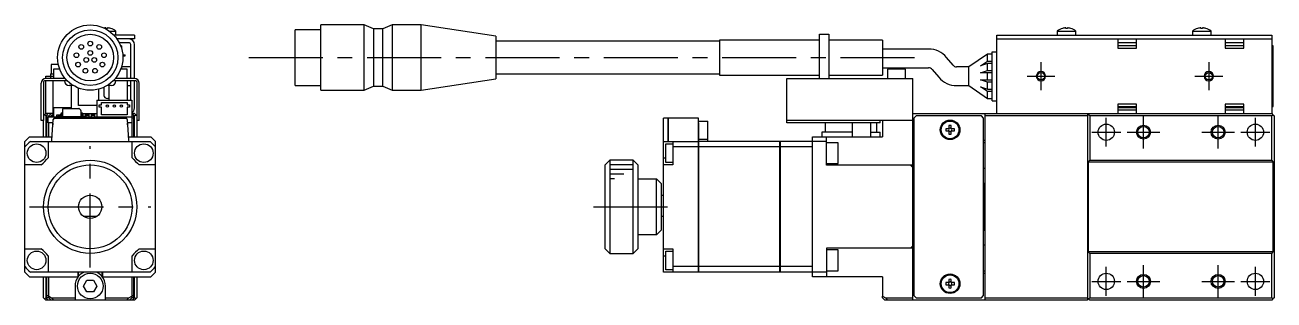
# Model space of a CAD drawing. Extents: x 0 to 566, y -8 to 193.
# Drawn here: x 298 to 566, y 73 to 132 of the extents above; entities that cross this region are included whole.
import ezdxf

# ---------------------------------------------------------------- set-up
doc = ezdxf.new("R2010")
doc.units = 0
doc.header["$LTSCALE"] = 0.5
doc.linetypes.add('CENTER', pattern=[50.8, 31.75, -6.35, 6.35, -6.35])
for name, color, linetype in [('MSM_CENTER', 1, 'CENTER'), ('MSM_CONTINUOUS', 7, 'CONTINUOUS'), ('MSM_NARROW', 5, 'CONTINUOUS')]:
    doc.layers.add(name, color=color, linetype=linetype)

msp = doc.modelspace()

# ---------------------------------------------------------------- linework, layer by layer
at = {"layer": 'MSM_CENTER'}
for p, q in [((346.000001, 125.000001), (491.000001, 125.000001)), ((516.000001, 124.000001), (516.000001, 118.000001)), ((552.000001, 124.000001), (552.000001, 118.000001)), ((513.000001, 121.000001), (519.000001, 121.000001)), ((549.000001, 121.000001), (555.000001, 121.000001)), ((530.000001, 105.900001), (530.000001, 112.100001)), ((538.000001, 105.500001), (538.000001, 112.500001)), ((554.000001, 105.500001), (554.000001, 112.500001)), ((562.000001, 105.900001), (562.000001, 112.100001)), ((526.900001, 109.000001), (533.100001, 109.000001)), ((534.500001, 109.000001), (541.500001, 109.000001)), ((550.500001, 109.000001), (557.500001, 109.000001)), ((558.900001, 109.000001), (565.100001, 109.000001)), ((312.000001, 80.000001), (312.000001, 106.000001)), ((299.000001, 93.000001), (325.000001, 93.000001)), ((420.000001, 93.000001), (438.000001, 93.000001)), ((538.000001, 73.500001), (538.000001, 80.500001)), ((554.000001, 73.500001), (554.000001, 80.500001)), ((530.000001, 73.900001), (530.000001, 80.100001)), ((562.000001, 73.900001), (562.000001, 80.100001)), ((526.900001, 77.000001), (533.100001, 77.000001)), ((534.500001, 77.000001), (541.500001, 77.000001)), ((550.500001, 77.000001), (557.500001, 77.000001)), ((558.900001, 77.000001), (565.100001, 77.000001))]:
    msp.add_line(p, q, dxfattribs=at)
at = {"layer": 'MSM_CONTINUOUS'}
for p, q in [((315.32, 131.269523), (315.32, 131.38986)), ((315.68, 131.38986), (315.68, 131.269523)), ((361.500001, 118.000001), (361.500001, 132.000001)), ((370.800001, 132.000001), (361.500001, 132.000001)), ((370.800001, 118.000001), (370.800001, 132.000001)), ((372.800001, 131.150001), (370.800001, 132.000001)), ((376.800001, 132.000001), (374.800001, 131.150001)), ((376.800001, 132.000001), (376.800001, 118.000001)), ((383.000001, 132.000001), (376.800001, 132.000001)), ((383.000001, 118.000001), (383.000001, 132.000001)), ((399.000001, 129.570001), (383.000001, 132.000001)), ((521.320001, 131.269523), (521.320001, 131.38986)), ((521.680001, 131.38986), (521.680001, 131.269523)), ((550.320001, 131.269523), (550.320001, 131.38986)), ((550.680001, 131.38986), (550.680001, 131.269523)), ((315.68, 131.269523), (315.32, 131.269523)), ((316.066057, 130.698001), (317.5, 130.698001)), ((316.388616, 131.274146), (316.386362, 131.269523)), ((321.5, 129.800001), (317.100001, 129.800001)), ((317.5, 129.800001), (317.5, 130.698001)), ((321.5, 129.000001), (317.744564, 129.000001)), ((321.5, 129.800001), (321.5, 129.000001)), ((356.000001, 119.050001), (356.000001, 130.950001)), ((361.500001, 130.950001), (356.000001, 130.950001)), ((372.800001, 131.150001), (372.800001, 118.850001)), ((374.800001, 131.150001), (372.800001, 131.150001)), ((374.800001, 118.850001), (374.800001, 131.150001)), ((399.000001, 129.570001), (399.000001, 120.430001)), ((447.000001, 128.750001), (447.000001, 121.250001)), ((468.500001, 128.750001), (447.000001, 128.750001)), ((468.500001, 120.500001), (468.500001, 130.000001)), ((468.500001, 130.000001), (470.500001, 130.000001)), ((470.500001, 130.000001), (470.500001, 120.500001)), ((482.000001, 128.750001), (470.500001, 128.750001)), ((482.000001, 128.750001), (482.000001, 121.250001)), ((506.500001, 129.800001), (565.500001, 129.800001)), ((506.500001, 113.000001), (506.500001, 129.800001)), ((506.500001, 129.000001), (565.500001, 129.000001)), ((519.500001, 130.698001), (523.500001, 130.698001)), ((519.500001, 130.698001), (519.500001, 129.800001)), ((520.613639, 131.269523), (520.611385, 131.274146)), ((521.680001, 131.269523), (521.320001, 131.269523)), ((522.388617, 131.274146), (522.386362, 131.269523)), ((523.500001, 129.800001), (523.500001, 130.698001)), ((532.500001, 129.000001), (532.500001, 127.000001)), ((536.500001, 127.000001), (536.500001, 129.000001)), ((548.500001, 130.698001), (552.500001, 130.698001)), ((548.500001, 130.698001), (548.500001, 129.800001)), ((549.613639, 131.269523), (549.611385, 131.274146)), ((550.680001, 131.269523), (550.320001, 131.269523)), ((551.388617, 131.274146), (551.386362, 131.269523)), ((552.500001, 129.800001), (552.500001, 130.698001)), ((555.500001, 129.000001), (555.500001, 127.000001)), ((559.500001, 127.000001), (559.500001, 129.000001)), ((565.500001, 129.800001), (565.500001, 113.000001)), ((320.3, 128.200001), (318.225754, 128.200001)), ((318.7, 127.500001), (318.53835, 127.500001)), ((318.7, 127.500001), (318.7, 127.027318)), ((320.7, 120.500001), (320.7, 127.800001)), ((321.5, 120.500001), (321.5, 127.800001)), ((447.000001, 128.500001), (399.000001, 128.500001)), ((491.88714, 126.830224), (482.000001, 126.830224)), ((505.500001, 115.750001), (505.500001, 126.250001)), ((505.500001, 126.250001), (506.500001, 126.250001)), ((536.500001, 128.200001), (532.500001, 128.200001)), ((536.500001, 127.500001), (532.500001, 127.500001)), ((532.500001, 127.000001), (536.500001, 127.000001)), ((559.500001, 128.200001), (555.500001, 128.200001)), ((559.500001, 127.500001), (555.500001, 127.500001)), ((555.500001, 127.000001), (559.500001, 127.000001)), ((565.800001, 127.500001), (565.500001, 127.500001)), ((565.800001, 114.500001), (565.800001, 127.500001)), ((305.162604, 123.500001), (303.6, 123.500001)), ((303.6, 123.500001), (303.6, 121.500001)), ((318.972044, 125.625001), (319.5, 125.625001)), ((318.98995, 125.375001), (319.5, 125.375001)), ((319.5, 125.375001), (319.5, 125.625001)), ((497.132879, 123.357214), (495.717362, 125.044162)), ((504.500001, 125.750001), (500.500001, 123.000001)), ((503.045455, 123.250001), (504.500001, 124.250001)), ((504.500001, 123.750001), (503.045455, 123.250001)), ((504.500001, 124.250001), (504.500001, 125.750001)), ((505.500001, 125.750001), (504.500001, 125.750001)), ((504.500001, 124.250001), (505.500001, 124.250001)), ((504.500001, 122.250001), (504.500001, 123.750001)), ((505.500001, 123.750001), (504.500001, 123.750001)), ((302.5, 121.000001), (304.100001, 121.000001)), ((302.5, 120.500001), (302.5, 121.000001)), ((303.5, 121.500001), (304.100001, 121.500001)), ((303.5, 121.500001), (303.5, 120.500001)), ((305.461653, 122.500001), (304.100001, 122.500001)), ((304.100001, 122.500001), (304.100001, 120.500001)), ((306.500001, 120.669874), (306.500001, 120.500001)), ((317.500001, 120.500001), (317.500001, 120.669874)), ((319.900001, 122.500001), (318.53835, 122.500001)), ((318.7, 122.972685), (318.7, 122.500001)), ((320.7, 123.000001), (318.708205, 123.000001)), ((319.900001, 120.500001), (319.900001, 122.500001)), ((399.000001, 121.500001), (447.000001, 121.500001)), ((447.000001, 121.250001), (468.500001, 121.250001)), ((470.500001, 121.250001), (482.000001, 121.250001)), ((482.000001, 122.830224), (491.88714, 122.830224)), ((486.900001, 122.500001), (483.100001, 122.500001)), ((483.100001, 122.500001), (483.100001, 120.500001)), ((486.900001, 120.500001), (486.900001, 122.500001)), ((492.653184, 122.473011), (494.068701, 120.786063)), ((500.500001, 123.000001), (497.898924, 123.000001)), ((500.500001, 119.000001), (500.500001, 123.000001)), ((503.045455, 121.750001), (504.500001, 122.250001)), ((505.500001, 121.750001), (503.045455, 121.750001)), ((504.500001, 122.250001), (505.500001, 122.250001)), ((504.500001, 120.250001), (504.500001, 121.750001)), ((301.500001, 111.500001), (301.500001, 119.500001)), ((302.000001, 119.800001), (302.000001, 111.500001)), ((307.101022, 120.000001), (302.200001, 120.000001)), ((302.5, 113.000001), (302.5, 120.000001)), ((306.638099, 120.500001), (302.500001, 120.500001)), ((304.000001, 120.000001), (304.000001, 113.000001)), ((308.39445, 119.000001), (307.500001, 119.000001)), ((308.000001, 114.080001), (308.000001, 119.000001)), ((309.5, 114.750001), (309.5, 118.461653)), ((313.8, 118.235387), (313.8, 115.900001)), ((314.9, 118.628973), (314.9, 117.000001)), ((316.500001, 119.000001), (315.605553, 119.000001)), ((316.000001, 119.000001), (316.000001, 115.900001)), ((321.800001, 120.000001), (316.898981, 120.000001)), ((321.500001, 120.500001), (317.361904, 120.500001)), ((320.000001, 115.900001), (320.000001, 120.000001)), ((320.000001, 119.000001), (320.7, 119.000001)), ((320.7, 115.900001), (320.7, 120.000001)), ((321.5, 114.200001), (321.5, 120.000001)), ((322.000001, 119.800001), (322.000001, 111.500001)), ((322.500001, 111.500001), (322.500001, 119.500001)), ((356.000001, 119.050001), (361.500001, 119.050001)), ((361.500001, 118.000001), (370.800001, 118.000001)), ((370.800001, 118.000001), (372.800001, 118.850001)), ((372.800001, 118.850001), (374.800001, 118.850001)), ((374.800001, 118.850001), (376.800001, 118.000001)), ((376.800001, 118.000001), (383.000001, 118.000001)), ((383.000001, 118.000001), (399.000001, 120.430001)), ((461.500001, 120.500001), (488.500001, 120.500001)), ((461.500001, 111.000001), (461.500001, 120.500001)), ((488.500001, 73.000001), (488.500001, 120.500001)), ((497.898924, 119.000001), (500.500001, 119.000001)), ((500.500001, 119.000001), (504.500001, 116.250001)), ((503.045455, 120.250001), (505.500001, 120.250001)), ((504.500001, 119.750001), (503.045455, 120.250001)), ((503.045455, 118.750001), (504.500001, 118.250001)), ((504.500001, 117.750001), (503.045455, 118.750001)), ((504.500001, 118.250001), (504.500001, 119.750001)), ((505.500001, 119.750001), (504.500001, 119.750001)), ((504.500001, 118.250001), (505.500001, 118.250001)), ((313.425003, 115.900001), (313.425003, 112.200001)), ((313.425003, 115.900001), (320.925003, 115.900001)), ((314.425003, 115.400001), (319.925003, 115.400001)), ((314.425003, 114.850001), (314.425003, 115.400001)), ((319.925003, 115.400001), (319.925003, 114.850001)), ((320.925003, 115.900001), (320.925003, 112.200001)), ((504.500001, 116.250001), (504.500001, 117.750001)), ((505.500001, 117.750001), (504.500001, 117.750001)), ((504.500001, 116.250001), (505.500001, 116.250001)), ((505.500001, 115.750001), (506.500001, 115.750001)), ((302, 112.500001), (302.5, 113.000001)), ((302.25, 112.750001), (302.5, 112.500001)), ((304.100003, 113.000001), (302.5, 113.000001)), ((303, 113.000001), (302.5, 112.500001)), ((303.099999, 112.500001), (303.599999, 113.000001)), ((303.5, 112.900002), (303.5, 113.000001)), ((304.100003, 112.887633), (303.712372, 112.500001)), ((307.900003, 114.200001), (304.100003, 114.200001)), ((304.100003, 114.200001), (304.100003, 112.200001)), ((304.825003, 112.200001), (304.825003, 112.750001)), ((304.825003, 112.750001), (305.657503, 112.750001)), ((305.657503, 112.530001), (305.657503, 112.860001)), ((305.887503, 112.860001), (305.887503, 112.530001)), ((305.887503, 112.750001), (306.097503, 112.750001)), ((306.097503, 113.190001), (305.987503, 113.190001)), ((306.097503, 112.960001), (305.987503, 112.960001)), ((306.097503, 112.400001), (306.097503, 113.980001)), ((306.197503, 114.080001), (309.576082, 114.080001)), ((307.900003, 114.080001), (307.900003, 114.200001)), ((313.425003, 114.750001), (309.5, 114.750001)), ((309.646793, 114.050712), (309.968214, 113.729291)), ((309.997503, 113.65858), (309.997503, 112.400001)), ((310.107503, 113.190001), (309.997503, 113.190001)), ((310.107503, 112.960001), (309.997503, 112.960001)), ((309.997503, 112.750001), (310.207503, 112.750001)), ((309.997503, 112.625001), (310.207503, 112.625001)), ((310.207503, 112.860001), (310.207503, 112.530001)), ((310.406334, 113.000001), (313.425003, 113.000001)), ((310.437503, 112.530001), (310.437503, 112.860001)), ((310.437503, 112.750001), (310.500003, 112.750001)), ((310.437503, 112.625001), (310.500003, 112.625001)), ((310.500003, 112.437299), (310.500003, 113.000001)), ((311.000003, 112.430001), (311.000003, 113.000001)), ((311.000003, 112.750001), (311.750003, 112.750001)), ((311.000003, 112.625001), (311.750003, 112.625001)), ((311.750003, 112.200001), (311.750003, 113.000001)), ((312.250003, 112.200001), (312.250003, 113.000001)), ((312.250003, 112.750001), (313.000003, 112.750001)), ((312.250003, 112.625001), (313.000003, 112.625001)), ((313.000003, 112.200001), (313.000003, 113.000001)), ((313.925003, 114.850001), (314.425003, 114.850001)), ((313.925003, 114.350001), (313.925003, 114.850001)), ((314.425003, 114.350001), (313.925003, 114.350001)), ((314.425003, 112.700001), (314.425003, 114.350001)), ((319.925003, 112.700001), (314.425003, 112.700001)), ((319.925003, 114.850001), (320.425003, 114.850001)), ((320.425003, 114.350001), (319.925003, 114.350001)), ((319.925003, 114.350001), (319.925003, 112.700001)), ((320.425003, 114.850001), (320.425003, 114.350001)), ((321.5, 113.000001), (320.925003, 113.000001)), ((321.5, 112.500001), (321, 113.000001)), ((322, 112.500001), (321.5, 113.000001)), ((321.5, 112.500001), (321.75, 112.750001)), ((488.500001, 113.000001), (565.500001, 113.000001)), ((504.000001, 73.000001), (504.000001, 113.000001)), ((526.000001, 113.000001), (526.000001, 73.000001)), ((526.000001, 112.500001), (526.500001, 113.000001)), ((526.250001, 112.750001), (526.500001, 112.500001)), ((536.500001, 115.000001), (532.500001, 115.000001)), ((532.500001, 115.000001), (532.500001, 113.000001)), ((532.500001, 114.500001), (536.500001, 114.500001)), ((532.500001, 114.300001), (536.500001, 114.300001)), ((532.500001, 113.800001), (536.500001, 113.800001)), ((536.500001, 113.000001), (536.500001, 115.000001)), ((559.500001, 115.000001), (555.500001, 115.000001)), ((555.500001, 115.000001), (555.500001, 113.000001)), ((555.500001, 114.500001), (559.500001, 114.500001)), ((555.500001, 114.300001), (559.500001, 114.300001)), ((555.500001, 113.800001), (559.500001, 113.800001)), ((559.500001, 113.000001), (559.500001, 115.000001)), ((565.500001, 114.500001), (565.800001, 114.500001)), ((565.500001, 113.000001), (565.750001, 112.750001)), ((565.500001, 112.500001), (565.750001, 112.750001)), ((565.750001, 112.750001), (566.000001, 112.500001)), ((302.000001, 111.500001), (301.500001, 111.500001)), ((302, 108.000001), (302.000001, 111.500001)), ((302.5, 112.500001), (302.5, 108.000001)), ((302.7, 108.000001), (302.7, 112.500001)), ((302.7, 112.500001), (303.099999, 112.500001)), ((303.000003, 112.000001), (302.7, 112.000001)), ((303.000003, 111.000001), (303.000003, 112.200001)), ((321.000003, 112.200001), (303.000003, 112.200001)), ((304.029709, 111.000001), (303.000003, 111.000001)), ((303.099999, 112.200001), (303.099999, 112.500001)), ((303.099999, 108.000001), (303.099999, 111.000001)), ((303.712372, 112.500001), (303.112372, 112.200001)), ((304.100003, 112.500001), (303.712372, 112.500001)), ((303.770979, 107.300001), (304.080121, 111.720928)), ((304.000003, 111.000001), (304.000003, 110.575197)), ((304.37939, 112.000001), (319.620613, 112.000001)), ((305.047503, 112.200001), (305.047503, 112.430001)), ((305.557503, 112.430001), (305.047503, 112.430001)), ((305.297503, 112.200001), (305.297503, 112.430001)), ((305.363899, 112.200001), (305.363899, 112.430001)), ((305.777503, 112.200001), (305.777503, 112.284034)), ((309.897503, 112.300001), (306.197503, 112.300001)), ((307.777503, 112.200001), (307.777503, 112.300001)), ((307.900003, 112.200001), (307.900003, 112.300001)), ((308.75, 112.200001), (308.75, 112.300001)), ((309.312503, 112.200001), (309.312503, 112.300001)), ((310.500003, 112.200001), (310.500003, 112.202139)), ((310.537503, 112.430001), (311.047503, 112.430001)), ((310.731108, 112.430001), (310.731108, 112.200001)), ((310.797503, 112.430001), (310.797503, 112.200001)), ((311.047503, 112.430001), (311.047503, 112.200001)), ((319.919882, 111.720928), (320.229023, 107.300001)), ((321.000003, 111.000001), (319.970294, 111.000001)), ((320.000003, 110.575139), (320.000003, 111.000001)), ((320.900001, 111.000001), (320.900001, 108.000001)), ((320.925003, 112.500001), (321.3, 112.500001)), ((321.000003, 111.000001), (321.000003, 112.200001)), ((321.3, 112.000001), (321.000003, 112.000001)), ((321.3, 112.500001), (321.3, 108.000001)), ((321.5, 108.000001), (321.5, 112.500001)), ((322.000001, 111.500001), (322, 108.000001)), ((322.500001, 111.500001), (322.000001, 111.500001)), ((435.000001, 79.000001), (435.000001, 112.000001)), ((436.000001, 112.000001), (435.000001, 112.000001)), ((436.000001, 107.000001), (436.000001, 112.000001)), ((436.000001, 111.990001), (436.010001, 111.990001)), ((436.010001, 112.000001), (436.010001, 107.000001)), ((442.500001, 112.000001), (436.010001, 112.000001)), ((442.500001, 79.000001), (442.500001, 112.000001)), ((442.500001, 111.400001), (444.500001, 111.400001)), ((442.500001, 111.000001), (442.510001, 111.000001)), ((442.510001, 111.000001), (442.510001, 79.000001)), ((444.500001, 107.000001), (444.500001, 111.400001)), ((488.500001, 111.500001), (461.500001, 111.500001)), ((481.500001, 111.000001), (461.500001, 111.000001)), ((469.750001, 109.000001), (469.750001, 111.000001)), ((475.500001, 111.000001), (475.500001, 108.000001)), ((479.500001, 108.000001), (479.500001, 111.000001)), ((480.750001, 109.000001), (480.750001, 111.000001)), ((481.500001, 111.000001), (481.500001, 111.500001)), ((481.999999, 111.500001), (481.999999, 108.000001)), ((489.200001, 112.500001), (488.700001, 112.000001)), ((488.700001, 112.000001), (488.700001, 74.000001)), ((503.200001, 112.500001), (489.200001, 112.500001)), ((496.260001, 110.419186), (496.260001, 109.740001)), ((496.740001, 109.740001), (496.740001, 110.419186)), ((503.700001, 112.000001), (503.200001, 112.500001)), ((503.700001, 74.000001), (503.700001, 112.000001)), ((526.000001, 112.500001), (504.000001, 112.500001)), ((565.500001, 112.500001), (526.500001, 112.500001)), ((526.500001, 112.500001), (526.500001, 103.000001)), ((529.800247, 110.738564), (530.199754, 110.738564)), ((561.800247, 110.738564), (562.199754, 110.738564)), ((565.500001, 103.000001), (565.500001, 112.500001)), ((566.000001, 112.500001), (566.000001, 73.500001)), ((299.000001, 108.000001), (298.000001, 107.000001)), ((299.000001, 108.000001), (303.819928, 108.000001)), ((303.750001, 107.000001), (303.770979, 107.300001)), ((320.180075, 108.000001), (325.000001, 108.000001)), ((320.229023, 107.300001), (320.250001, 107.000001)), ((326.000001, 107.000001), (325.000001, 108.000001)), ((442.510001, 107.500001), (444.500001, 107.500001)), ((467.000001, 78.000001), (467.000001, 108.000001)), ((467.000001, 108.000001), (481.999999, 108.000001)), ((469.000001, 109.000001), (469.000001, 108.000001)), ((475.500001, 109.000001), (469.000001, 109.000001)), ((470.000001, 101.900001), (470.000001, 108.000001)), ((479.500001, 109.000001), (481.500001, 109.000001)), ((481.500001, 108.000001), (481.500001, 109.000001)), ((488.700001, 107.250001), (488.500001, 107.250001)), ((496.260001, 109.740001), (495.580816, 109.740001)), ((495.580816, 109.260001), (496.260001, 109.260001)), ((496.260001, 109.260001), (496.260001, 108.580817)), ((497.419185, 109.740001), (496.740001, 109.740001)), ((496.740001, 108.580817), (496.740001, 109.260001)), ((496.740001, 109.260001), (497.419185, 109.260001)), ((504.000001, 107.250001), (503.700001, 107.250001)), ((298.000001, 79.000001), (298.000001, 107.000001)), ((299.154769, 107.000001), (324.845234, 107.000001)), ((303.000001, 107.000001), (303.000001, 103.500001)), ((321.000001, 103.500001), (321.000001, 107.000001)), ((326.000001, 79.000001), (326.000001, 107.000001)), ((435.000001, 107.000001), (442.500001, 107.000001)), ((435.500001, 102.500001), (435.500001, 106.500001)), ((435.500001, 106.500001), (437.000001, 106.500001)), ((437.000001, 107.000001), (437.000001, 102.000001)), ((442.500001, 105.845234), (437.000001, 105.845234)), ((442.500001, 106.990001), (442.510001, 106.990001)), ((442.500001, 105.841341), (442.510001, 105.841341)), ((460.000001, 107.000001), (442.510001, 107.000001)), ((460.000001, 105.845234), (442.510001, 105.845234)), ((460.000001, 79.000001), (460.000001, 107.000001)), ((460.000001, 106.990001), (460.010001, 106.990001)), ((460.000001, 105.841341), (460.010001, 105.841341)), ((460.010001, 107.000001), (460.010001, 79.000001)), ((470.000001, 107.000001), (460.010001, 107.000001)), ((467.000001, 105.845234), (460.010001, 105.845234)), ((472.500001, 106.750001), (470.000001, 106.750001)), ((472.500001, 102.250001), (472.500001, 106.750001)), ((504.000001, 106.750001), (503.700001, 106.750001)), ((301.500001, 102.000001), (298.000001, 102.000001)), ((326.000001, 102.000001), (322.500001, 102.000001)), ((423.500001, 103.000001), (422.500001, 102.000001)), ((422.500001, 84.000001), (422.500001, 102.000001)), ((423.500001, 103.000001), (423.500001, 83.000001)), ((428.500001, 103.000001), (423.500001, 103.000001)), ((428.500001, 83.000001), (428.500001, 103.000001)), ((429.500001, 102.000001), (428.500001, 103.000001)), ((429.500001, 102.000001), (429.500001, 84.000001)), ((435.000001, 103.500001), (435.500001, 103.500001)), ((437.000001, 102.000001), (435.000001, 102.000001)), ((437.000001, 102.500001), (435.500001, 102.500001)), ((470.000001, 102.250001), (472.500001, 102.250001)), ((488.500001, 101.900001), (470.000001, 101.900001)), ((488.000001, 101.900001), (488.500001, 101.400001)), ((488.700001, 103.000001), (488.500001, 103.000001)), ((488.700001, 102.000001), (488.500001, 102.000001)), ((526.500001, 103.000001), (526.150001, 102.650001)), ((526.150001, 102.650001), (526.150001, 83.350001)), ((526.150001, 102.650001), (565.850001, 102.650001)), ((526.500001, 103.000001), (565.500001, 103.000001)), ((565.850001, 102.650001), (565.500001, 103.000001)), ((565.850001, 83.350001), (565.850001, 102.650001)), ((488.700001, 100.500001), (488.500001, 100.500001)), ((503.700001, 101.250001), (504.000001, 101.250001)), ((429.500001, 99.000001), (433.500001, 99.000001)), ((433.500001, 87.000001), (433.500001, 99.000001)), ((434.500001, 98.000001), (433.500001, 99.000001)), ((434.500001, 98.000001), (434.500001, 88.000001)), ((503.800001, 98.000001), (503.700001, 98.000001)), ((503.800001, 88.000001), (503.800001, 98.000001)), ((504.000001, 97.800001), (503.800001, 98.000001)), ((434.500001, 95.500001), (435.000001, 95.500001)), ((310.500001, 91.000001), (313.500001, 91.000001)), ((434.500001, 91.000001), (435.000001, 91.000001)), ((433.500001, 87.000001), (429.500001, 87.000001)), ((433.500001, 87.000001), (434.500001, 88.000001)), ((503.700001, 88.000001), (503.800001, 88.000001)), ((503.800001, 88.000001), (504.000001, 88.200001)), ((298.000001, 84.000001), (301.500001, 84.000001)), ((322.500001, 84.000001), (326.000001, 84.000001)), ((422.500001, 84.000001), (423.500001, 83.000001)), ((428.500001, 83.000001), (429.500001, 84.000001)), ((435.000001, 84.000001), (437.000001, 84.000001)), ((435.500001, 83.500001), (437.000001, 83.500001)), ((435.500001, 79.500001), (435.500001, 83.500001)), ((437.000001, 84.000001), (437.000001, 79.000001)), ((470.000001, 84.100001), (470.000001, 78.000001)), ((488.500001, 84.100001), (470.000001, 84.100001)), ((472.500001, 83.750001), (470.000001, 83.750001)), ((472.500001, 79.250001), (472.500001, 83.750001)), ((488.500001, 84.600001), (488.000001, 84.100001)), ((488.500001, 85.500001), (488.700001, 85.500001)), ((488.700001, 84.000001), (488.500001, 84.000001)), ((504.000001, 84.750001), (503.700001, 84.750001)), ((526.150001, 83.350001), (526.500001, 83.000001)), ((565.850001, 83.350001), (526.150001, 83.350001)), ((565.500001, 83.000001), (565.850001, 83.350001)), ((303.000001, 82.500001), (303.000001, 79.000001)), ((321.000001, 79.000001), (321.000001, 82.500001)), ((423.500001, 83.000001), (428.500001, 83.000001)), ((435.000001, 82.500001), (435.500001, 82.500001)), ((488.500001, 83.000001), (488.700001, 83.000001)), ((526.500001, 83.000001), (526.500001, 73.500001)), ((565.500001, 83.000001), (526.500001, 83.000001)), ((565.500001, 73.500001), (565.500001, 83.000001)), ((298.000001, 79.000001), (299.000001, 78.000001)), ((299.000001, 78.000001), (309.400001, 78.000001)), ((324.845234, 79.000001), (299.154769, 79.000001)), ((302, 73.500001), (302, 78.000001)), ((302.5, 78.000001), (302.5, 73.500001)), ((302.7, 73.500001), (302.7, 78.000001)), ((303.099999, 73.500001), (303.099999, 78.000001)), ((309.400001, 78.000001), (309.400001, 79.000001)), ((309.510524, 78.089259), (309.510524, 79.000001)), ((314.489479, 79.000001), (314.489479, 78.089261)), ((314.600001, 79.000001), (314.600001, 78.000001)), ((314.600001, 78.000001), (325.000001, 78.000001)), ((320.900001, 78.000001), (320.900001, 73.500001)), ((321.3, 78.000001), (321.3, 73.500001)), ((321.5, 73.500001), (321.5, 78.000001)), ((322, 78.000001), (322, 73.500001)), ((325.000001, 78.000001), (326.000001, 79.000001)), ((442.500001, 79.000001), (435.000001, 79.000001)), ((437.000001, 79.500001), (435.500001, 79.500001)), ((442.500001, 80.154769), (437.000001, 80.154769)), ((442.500001, 80.158662), (442.510001, 80.158662)), ((442.500001, 79.010001), (442.510001, 79.010001)), ((460.000001, 80.154769), (442.510001, 80.154769)), ((460.000001, 79.000001), (442.510001, 79.000001)), ((460.000001, 80.158662), (460.010001, 80.158662)), ((460.000001, 79.010001), (460.010001, 79.010001)), ((467.000001, 80.154769), (460.010001, 80.154769)), ((470.000001, 79.000001), (460.010001, 79.000001)), ((481.999999, 78.000001), (467.000001, 78.000001)), ((470.000001, 79.250001), (472.500001, 79.250001)), ((481.999999, 78.000001), (481.999999, 73.806189)), ((488.500001, 78.750001), (488.700001, 78.750001)), ((503.700001, 79.250001), (504.000001, 79.250001)), ((503.700001, 78.750001), (504.000001, 78.750001)), ((308.750002, 76.000001), (308.750002, 73.000001)), ((310.556627, 76.000001), (311.278315, 77.250001)), ((311.278315, 74.750001), (310.556627, 76.000001)), ((311.278315, 77.250001), (312.72169, 77.250001)), ((312.72169, 77.250001), (313.443378, 76.000001)), ((313.443378, 76.000001), (312.72169, 74.750001)), ((315.250002, 73.000001), (315.250002, 76.000001)), ((496.260001, 76.740001), (495.580816, 76.740001)), ((495.580816, 76.260001), (496.260001, 76.260001)), ((496.260001, 77.419186), (496.260001, 76.740001)), ((496.260001, 76.260001), (496.260001, 75.580817)), ((496.740001, 76.740001), (496.740001, 77.419186)), ((497.419185, 76.740001), (496.740001, 76.740001)), ((496.740001, 75.580817), (496.740001, 76.260001)), ((496.740001, 76.260001), (497.419185, 76.260001)), ((302.5, 73.000001), (302, 73.500001)), ((302.5, 73.500001), (302.25, 73.250001)), ((302.5, 73.500001), (303, 73.000001)), ((321.5, 73.000001), (302.5, 73.000001)), ((302.7, 74.000001), (303.099999, 74.000001)), ((303.099999, 73.500001), (302.7, 73.500001)), ((303.099999, 73.806188), (303.712372, 73.500001)), ((303.599999, 73.000001), (303.099999, 73.500001)), ((303.5, 73.000001), (303.5, 73.1)), ((303.712372, 73.500001), (308.750002, 73.500001)), ((303.712372, 73.500001), (304.212372, 73.000001)), ((312.72169, 74.750001), (311.278315, 74.750001)), ((315.250002, 73.500001), (320.287629, 73.500001)), ((319.787629, 73.000001), (320.287629, 73.500001)), ((320.287629, 73.500001), (320.900001, 73.806189)), ((320.900001, 73.500001), (320.400001, 73.000001)), ((320.5, 73.000001), (320.5, 73.1)), ((320.900001, 74.000001), (321.3, 74.000001)), ((321.3, 73.500001), (320.900001, 73.500001)), ((321, 73.000001), (321.5, 73.500001)), ((321.75, 73.250001), (321.5, 73.500001)), ((321.5, 73.000001), (322, 73.500001)), ((481.999999, 73.806189), (482.612373, 73.500001)), ((482.000001, 73.500001), (481.999999, 73.806189)), ((482.500001, 73.000001), (482.000001, 73.500001)), ((526.000001, 73.000001), (482.500001, 73.000001)), ((482.612373, 73.500001), (488.500001, 73.500001)), ((482.612373, 73.500001), (483.112373, 73.000001)), ((488.700001, 74.000001), (489.200001, 73.500001)), ((489.200001, 73.500001), (503.200001, 73.500001)), ((503.200001, 73.500001), (503.700001, 74.000001)), ((504.000001, 73.500001), (526.000001, 73.500001)), ((526.500001, 73.000001), (526.000001, 73.500001)), ((526.500001, 73.500001), (526.250001, 73.250001)), ((526.500001, 73.500001), (565.500001, 73.500001)), ((565.500001, 73.000001), (526.500001, 73.000001)), ((565.750001, 73.250001), (565.500001, 73.500001)), ((565.750001, 73.250001), (565.500001, 73.000001)), ((566.000001, 73.500001), (565.750001, 73.250001))]:
    msp.add_line(p, q, dxfattribs=at)
for centre, radius in [((312.000001, 125.000001), 7), ((312.000001, 125.000001), 5.95), ((312.000001, 125.000001), 5), ((309.045578, 125.520946), 0.5), ((310.071639, 127.298135), 0.5), ((312.000001, 128.000001), 0.5), ((312.000001, 126.000001), 0.5), ((313.928364, 127.298135), 0.5), ((314.954425, 125.520946), 0.5), ((309.401925, 123.500001), 0.5), ((311.133976, 124.500001), 0.5), ((312.866027, 124.500001), 0.5), ((314.598078, 123.500001), 0.5), ((310.973941, 122.180924), 0.5), ((313.026062, 122.180924), 0.5), ((516.000001, 121.000001), 0.7835), ((552.000001, 121.000001), 0.7835), ((315.675003, 114.600001), 0.25), ((317.175003, 114.600001), 0.25), ((318.675003, 114.600001), 0.25), ((496.500001, 109.500001), 2.1), ((496.500001, 109.500001), 1.9), ((530.000001, 109.000001), 1.75), ((538.000001, 109.000001), 1.2295), ((554.000001, 109.000001), 1.2295), ((562.000001, 109.000001), 1.75), ((300.500001, 104.500001), 2), ((323.500001, 104.500001), 2), ((312.000001, 93.000001), 10), ((312.000001, 93.000001), 9), ((312.000001, 93.000001), 2.5), ((300.500001, 81.500001), 2), ((323.500001, 81.500001), 2), ((312.000002, 76.000001), 2.75), ((496.500001, 76.500001), 2.1), ((496.500001, 76.500001), 1.9), ((530.000001, 77.000001), 1.75), ((538.000001, 77.000001), 1.2295), ((554.000001, 77.000001), 1.2295), ((562.000001, 77.000001), 1.75)]:
    msp.add_circle(centre, radius, dxfattribs=at)
for centre, radius, start, end in [((315.5, 128.200001), 3.194933, 93.229709, 99.890077), ((315.5, 128.200001), 3.194933, 73.893288, 86.770291), ((521.500001, 128.200001), 3.194933, 93.229709, 106.106712), ((521.500001, 128.200001), 3.194933, 73.893288, 86.770291), ((550.500001, 128.200001), 3.194933, 93.229709, 106.106712), ((550.500001, 128.200001), 3.194933, 73.893288, 86.770291), ((307.500001, 129.000001), 1, 125.731739, 151.001182), ((315.5, 128.200001), 3.2, 51.317813, 73.877467), ((316.500001, 129.000001), 1, 28.998818, 53.130102), ((320.3, 127.800001), 1.2, 0, 90), ((521.500001, 128.200001), 3.2, 106.122533, 128.682187), ((521.500001, 128.200001), 3.2, 51.317813, 73.877467), ((550.500001, 128.200001), 3.2, 106.122533, 128.682187), ((550.500001, 128.200001), 3.2, 51.317813, 73.877467), ((320.3, 127.800001), 0.4, 0, 90), ((491.88714, 121.830224), 5, 40, 90), ((497.898924, 124.000001), 1, 220, 270), ((491.88714, 121.830224), 1, 40, 90), ((497.898924, 124.000001), 5, 220, 270), ((302.500001, 119.500001), 1, 90, 180), ((302.200001, 119.800001), 0.2, 90, 180), ((307.500001, 120.000001), 1, 180, 270), ((316.500001, 120.000001), 1, 270, 0), ((321.500001, 119.500001), 1, 0, 90), ((321.800001, 119.800001), 0.2, 0, 90), ((315.65, 117.000001), 0.75, 180, 297.818226), ((305.987503, 112.860001), 0.33, 90, 180), ((305.987503, 112.860001), 0.1, 90, 180), ((306.197503, 113.980001), 0.1, 90, 180), ((309.576082, 113.980001), 0.1, 45, 90), ((309.897503, 113.65858), 0.1, 0, 45), ((310.107503, 112.860001), 0.33, 0, 90), ((310.107503, 112.860001), 0.1, 0, 90), ((320.3, 114.200001), 1.2, 301.388334, 0), ((304.37939, 111.700001), 0.3, 90, 176), ((305.557503, 112.530001), 0.33, 270, 0), ((305.557503, 112.530001), 0.1, 270, 0), ((306.197503, 112.400001), 0.1, 180, 270), ((309.897503, 112.400001), 0.1, 270, 0), ((310.537503, 112.530001), 0.33, 180, 270), ((310.537503, 112.530001), 0.1, 180, 270), ((319.620613, 111.700001), 0.3, 4, 90), ((496.500001, 109.500001), 0.95, 75.36671, 104.63329), ((496.500001, 109.500001), 0.95, 165.36671, 194.63329), ((496.500001, 109.500001), 0.364721, 138.849633, 221.150367), ((496.500001, 109.500001), 0.364721, 48.849633, 131.150367), ((496.500001, 109.500001), 0.364721, 228.849633, 311.150367), ((496.500001, 109.500001), 0.95, 255.36671, 284.63329), ((496.500001, 109.500001), 0.364721, 318.849633, 41.150367), ((496.500001, 109.500001), 0.95, 345.36671, 14.63329), ((312.000001, 93.000001), 19, 132.536898, 137.463102), ((312.000001, 93.000001), 19, 42.536898, 47.463102), ((288.835923, 116.16408), 19, 311.799844, 318.200156), ((335.16408, 116.16408), 19, 221.799844, 228.200156), ((288.835923, 69.835923), 19, 41.799844, 48.200156), ((335.16408, 69.835923), 19, 131.799844, 138.200156), ((312.000001, 93.000001), 19, 222.536898, 227.463102), ((312.000002, 76.000001), 3.25, 139.995459, 180), ((312.000177, 75.999764), 3.250287, 112.605695, 139.994227), ((311.999859, 75.999806), 3.250236, 40.005608, 67.386449), ((312.000002, 76.000001), 3.25, 0, 40.004596), ((312.000001, 93.000001), 19, 312.536898, 317.463102), ((496.500001, 76.500001), 0.95, 165.36671, 194.63329), ((496.500001, 76.500001), 0.364721, 138.849633, 221.150367), ((496.500001, 76.500001), 0.95, 75.36671, 104.63329), ((496.500001, 76.500001), 0.364721, 48.849633, 131.150367), ((496.500001, 76.500001), 0.364721, 228.849633, 311.150367), ((496.500001, 76.500001), 0.95, 255.36671, 284.63329), ((496.500001, 76.500001), 0.364721, 318.849633, 41.150367), ((496.500001, 76.500001), 0.95, 345.36671, 14.63329)]:
    msp.add_arc(centre, radius, start, end, dxfattribs=at)
at = {"layer": 'MSM_NARROW'}
for p, q in [((428.500001, 102.000001), (423.500001, 102.000001)), ((428.500001, 101.000001), (423.500001, 101.000001)), ((426.500001, 100.000001), (423.500001, 100.000001)), ((424.500001, 99.000001), (423.500001, 99.000001))]:
    msp.add_line(p, q, dxfattribs=at)
at = {"layer": 'MSM_NARROW', "extrusion": (0, 0, -1)}
for centre in [(-516.000001, 121.000001), (-552.000001, 121.000001)]:
    msp.add_circle(centre, 1, dxfattribs=at)
at = {"layer": 'MSM_NARROW'}
for centre in [(538.000001, 109.000001), (554.000001, 109.000001), (538.000001, 77.000001), (554.000001, 77.000001)]:
    msp.add_circle(centre, 1.5, dxfattribs=at)

doc.saveas('drawing.dxf')
